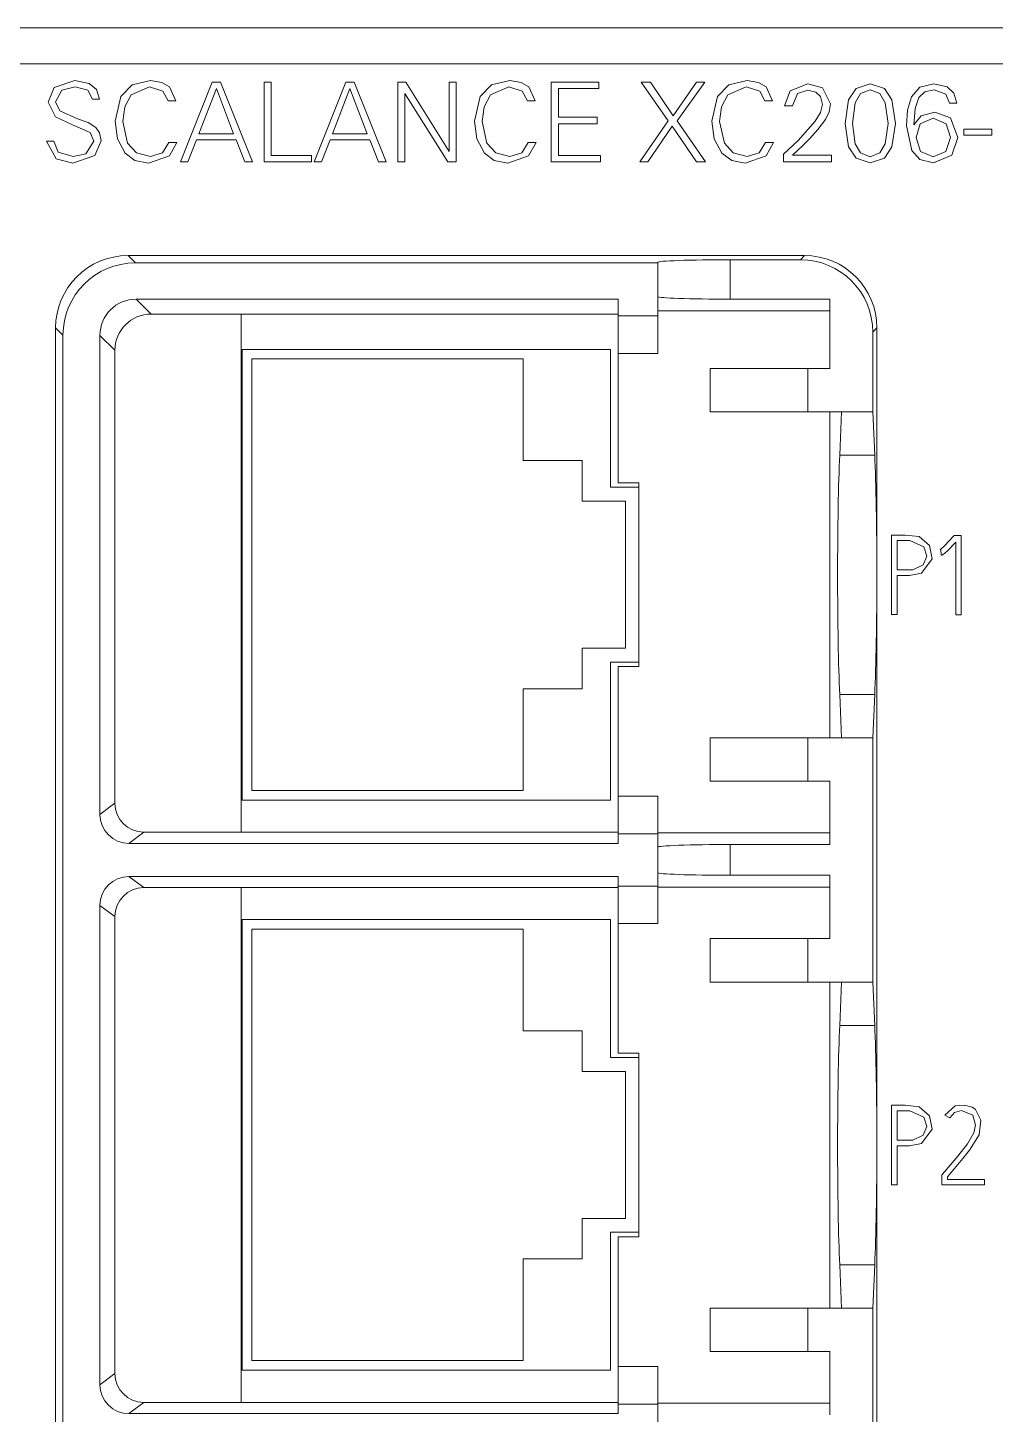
# Model space of a CAD drawing. Header units: millimetres. Extents: x 0 to 841, y 0 to 594.
# Drawn here: x 364.51 to 391.23, y 356.99 to 395.28 of the extents above; entities that cross this region are included whole.
import ezdxf

# ---------------------------------------------------------------- set-up
doc = ezdxf.new("R2010")
doc.units = ezdxf.units.MM
doc.layers.add('1', color=7, linetype='Continuous')
doc.layers.add('66', color=7, linetype='Continuous')

msp = doc.modelspace()

# ---------------------------------------------------------------- linework, layer by layer
at = {"layer": '1', "color": 7, "linetype": 'Continuous', "lineweight": 13}
for p, q in [((361.283678, 395.28336), (398.722642, 395.28336)), ((398.722642, 394.28336), (362.232642, 394.28336)), ((367.27917, 388.991091), (385.960137, 388.991091)), ((367.27917, 388.991091), (367.481711, 388.788551)), ((367.481711, 388.788551), (381.907158, 388.788551)), ((381.907158, 388.806118), (381.907158, 388.788551)), ((381.907158, 388.788551), (381.907158, 387.329982)), ((383.90711, 388.875957), (383.90711, 387.787178)), ((385.845004, 388.875957), (383.90711, 388.875957)), ((385.845004, 388.875957), (385.960137, 388.991091)), ((367.503504, 387.787781), (367.915674, 387.375611)), ((380.814042, 387.787781), (367.503504, 387.787781)), ((380.814042, 387.329982), (380.814042, 387.787676)), ((383.90711, 387.787178), (386.659438, 387.787178)), ((386.659438, 387.787178), (386.659438, 385.876982)), ((370.399163, 387.375611), (367.915674, 387.375611)), ((370.399163, 387.375611), (370.399163, 373.068209)), ((380.814042, 387.375611), (370.399163, 387.375611)), ((380.814042, 387.329982), (380.814042, 386.291027)), ((381.907158, 387.329982), (380.814042, 387.329982)), ((386.659438, 387.462415), (381.907158, 387.462415)), ((381.907158, 387.329982), (381.907158, 386.291027)), ((365.280389, 326.111645), (365.280389, 386.99231)), ((365.482929, 386.789769), (365.280389, 386.99231)), ((365.482929, 326.314185), (365.482929, 386.789769)), ((366.916283, 386.37622), (366.504113, 386.78839)), ((366.504113, 386.78839), (366.504113, 373.558679)), ((387.958919, 386.99231), (387.843785, 386.877176)), ((387.843785, 384.676982), (387.843785, 386.877176)), ((387.958919, 386.99231), (387.958919, 326.111645)), ((366.916283, 386.37622), (366.916283, 373.867752)), ((370.429163, 386.401746), (380.605163, 386.401746)), ((370.429163, 386.401746), (370.429163, 373.955746)), ((380.605163, 386.401746), (380.605163, 382.591746)), ((370.699163, 374.222446), (370.699163, 386.135046)), ((378.192163, 386.135046), (370.699163, 386.135046)), ((378.192163, 386.135046), (378.192163, 383.328346)), ((380.814042, 382.712415), (380.814042, 386.291027)), ((380.814042, 386.291027), (381.907158, 386.291027)), ((383.349997, 385.876982), (386.049997, 385.876982)), ((383.349997, 384.676982), (383.349997, 385.876982)), ((386.659438, 385.876982), (386.049997, 385.876982)), ((386.049997, 384.676982), (386.049997, 385.876982)), ((386.049997, 384.676982), (383.349997, 384.676982)), ((386.049997, 384.676982), (386.984201, 384.676982)), ((386.659438, 375.676982), (386.659438, 384.676982)), ((386.929781, 383.481188), (386.984201, 384.676982)), ((386.984201, 384.676982), (387.843785, 384.676982)), ((387.843785, 384.676982), (387.898205, 383.481188)), ((378.192163, 383.328346), (379.817763, 383.328346)), ((379.817763, 383.328346), (379.817763, 382.210746)), ((386.929781, 383.481188), (387.898205, 383.481188)), ((380.605163, 382.591746), (381.385421, 382.591746)), ((381.38543, 382.712415), (380.814042, 382.712415)), ((381.38543, 377.641548), (381.38543, 382.712415)), ((379.817763, 382.210746), (381.011563, 382.210746)), ((381.011563, 382.210746), (381.011563, 378.146746)), ((381.011563, 378.146746), (379.817763, 378.146746)), ((379.817763, 378.146746), (379.817763, 377.029146)), ((380.605163, 377.765746), (381.385421, 377.765746)), ((380.605163, 377.765746), (380.605163, 373.955746)), ((380.814042, 374.062936), (380.814042, 377.641548)), ((380.814042, 377.641548), (381.38543, 377.641548)), ((379.817763, 377.029146), (378.192163, 377.029146)), ((378.192163, 377.029146), (378.192163, 374.222446)), ((386.929781, 376.872775), (387.898205, 376.872775)), ((386.929781, 376.872775), (386.984201, 375.676982)), ((387.843785, 375.676982), (387.898205, 376.872775)), ((383.349997, 375.676982), (386.049997, 375.676982)), ((383.349997, 374.476982), (383.349997, 375.676982)), ((386.984201, 375.676982), (386.049997, 375.676982)), ((386.049997, 374.476982), (386.049997, 375.676982)), ((386.984201, 375.676982), (387.843785, 375.676982)), ((387.843785, 368.926982), (387.843785, 375.676982)), ((378.192163, 374.222446), (370.699163, 374.222446)), ((386.049997, 374.476982), (383.349997, 374.476982)), ((386.049997, 374.476982), (386.659438, 374.476982)), ((386.659438, 374.476982), (386.659438, 372.725714)), ((366.504113, 373.558679), (366.916283, 373.867752)), ((380.605163, 373.955746), (370.429163, 373.955746)), ((380.814042, 374.062936), (380.814042, 373.023981)), ((381.907158, 374.062936), (380.814042, 374.062936)), ((381.907158, 374.062936), (381.907158, 373.023981)), ((367.716039, 373.068209), (367.303869, 372.759136)), ((367.716039, 373.068209), (370.399163, 373.068209)), ((370.399163, 373.068209), (380.814042, 373.068209)), ((380.814042, 373.023981), (381.907158, 373.023981)), ((380.814042, 372.759215), (380.814042, 373.023981)), ((381.907158, 373.050477), (386.659438, 373.050477)), ((381.907158, 373.023981), (381.907158, 371.579982)), ((367.303869, 372.759136), (380.814042, 372.759136)), ((383.90711, 372.725714), (383.90711, 371.878241)), ((386.659438, 372.725714), (383.90711, 372.725714)), ((367.303869, 371.844818), (367.716039, 371.535746)), ((380.814042, 371.844818), (367.303869, 371.844818)), ((380.814042, 371.579982), (380.814042, 371.84474)), ((383.90711, 371.878241), (386.659438, 371.878241)), ((386.659438, 371.878241), (386.659438, 370.126982)), ((370.399163, 371.535746), (367.716039, 371.535746)), ((370.399163, 371.535746), (370.399163, 357.318209)), ((380.814042, 371.535746), (370.399163, 371.535746)), ((380.814042, 371.579982), (380.814042, 370.541027)), ((381.907158, 371.579982), (380.814042, 371.579982)), ((381.907158, 371.579982), (381.907158, 370.541027)), ((386.659438, 371.553478), (381.907158, 371.553478)), ((366.916283, 370.736203), (366.504113, 371.045275)), ((366.504113, 371.045275), (366.504113, 357.808679)), ((366.916283, 370.736203), (366.916283, 358.117752)), ((370.429163, 370.653746), (370.429163, 358.207746)), ((370.429163, 370.653746), (380.605163, 370.653746)), ((370.699163, 358.474446), (370.699163, 370.387046)), ((378.192163, 370.387046), (370.699163, 370.387046)), ((378.192163, 370.387046), (378.192163, 367.580346)), ((380.605163, 370.653746), (380.605163, 366.843746)), ((380.814042, 366.962415), (380.814042, 370.541027)), ((380.814042, 370.541027), (381.907158, 370.541027)), ((383.349997, 370.126982), (386.049997, 370.126982)), ((383.349997, 368.926982), (383.349997, 370.126982)), ((386.659438, 370.126982), (386.049997, 370.126982)), ((386.049997, 370.126982), (386.049997, 368.926982)), ((386.049997, 368.926982), (383.349997, 368.926982)), ((386.049997, 368.926982), (386.984201, 368.926982)), ((386.659438, 359.926982), (386.659438, 368.926982)), ((386.929781, 367.731188), (386.984201, 368.926982)), ((386.984201, 368.926982), (387.843785, 368.926982)), ((387.843785, 368.926982), (387.898205, 367.731188)), ((386.929781, 367.731188), (387.898205, 367.731188)), ((378.192163, 367.580346), (379.817763, 367.580346)), ((379.817763, 367.580346), (379.817763, 366.462746)), ((380.605163, 366.843746), (381.385421, 366.843746)), ((381.38543, 366.962415), (380.814042, 366.962415)), ((381.38543, 361.891548), (381.38543, 366.962415)), ((379.817763, 366.462746), (381.011563, 366.462746)), ((381.011563, 366.462746), (381.011563, 362.398746)), ((381.011563, 362.398746), (379.817763, 362.398746)), ((379.817763, 362.398746), (379.817763, 361.281146)), ((380.605163, 362.017746), (381.385421, 362.017746)), ((380.605163, 362.017746), (380.605163, 358.207746)), ((380.814042, 358.312936), (380.814042, 361.891548)), ((380.814042, 361.891548), (381.38543, 361.891548)), ((379.817763, 361.281146), (378.192163, 361.281146)), ((378.192163, 361.281146), (378.192163, 358.474446)), ((386.929781, 361.122775), (387.898205, 361.122775)), ((386.929781, 361.122775), (386.984201, 359.926982)), ((387.843785, 359.926982), (387.898205, 361.122775)), ((383.349997, 359.926982), (386.049997, 359.926982)), ((383.349997, 358.726982), (383.349997, 359.926982)), ((386.984201, 359.926982), (386.049997, 359.926982)), ((386.049997, 359.926982), (386.049997, 358.726982)), ((386.984201, 359.926982), (387.843785, 359.926982)), ((387.843785, 353.176982), (387.843785, 359.926982)), ((378.192163, 358.474446), (370.699163, 358.474446)), ((386.049997, 358.726982), (383.349997, 358.726982)), ((386.049997, 358.726982), (386.659438, 358.726982)), ((386.659438, 358.726982), (386.659438, 356.975714)), ((366.504113, 357.808679), (366.916283, 358.117752)), ((380.605163, 358.207746), (370.429163, 358.207746)), ((380.814042, 358.312936), (380.814042, 357.273981)), ((381.907158, 358.312936), (380.814042, 358.312936)), ((381.907158, 358.312936), (381.907158, 357.273981)), ((367.716039, 357.318209), (367.303869, 357.009136)), ((367.716039, 357.318209), (370.399163, 357.318209)), ((370.399163, 357.318209), (380.814042, 357.318209)), ((380.814042, 357.273981), (381.907158, 357.273981)), ((380.814042, 357.009215), (380.814042, 357.273981)), ((381.907158, 357.300477), (386.659438, 357.300477)), ((381.907158, 357.273981), (381.907158, 355.829982)), ((367.303869, 357.009136), (380.814042, 357.009136))]:
    msp.add_line(p, q, dxfattribs=at)
for centre, major_axis, ratio, start_param, end_param in [((367.281608, 386.989872), (-1.415937, 1.415937), 0.998783, 5.498396131, 7.067974483), ((367.484148, 386.787332), (-1.415937, 1.415937), 0.998783, 5.498396131, 7.067974483), ((383.90711, 388.806118), (1.999951, 0), 0.034921, 1.570796327, 3.141592654), ((385.842566, 386.874738), (1.415937, 1.415937), 0.998783, 5.498396131, 7.067974483), ((385.9577, 386.989872), (1.415937, 1.415937), 0.998783, 5.498396131, 7.067974483), ((367.504722, 386.787171), (-0.707969, 0.707969), 0.998783, 5.498396131, 7.067974483), ((383.90711, 387.857018), (1.999951, 0), 0.034921, 3.141592654, 4.71238898), ((367.916892, 386.375001), (-0.707969, 0.707969), 0.998783, 5.498396131, 7.067974483), ((387.018319, 380.176982), (0, 4.164861), 0.034921, 0.654498469, 2.487094184), ((387.809667, 380.176982), (0, 4.164861), 0.034921, 3.796091123, 5.628686838), ((367.71677, 373.868483), (-0.64065, -0.480402), 0.999049, 5.640226247, 7.210109012), ((367.304601, 373.55941), (-0.64065, -0.480402), 0.999049, 5.640226247, 7.210109012), ((383.90711, 372.655874), (1.999951, 0), 0.034921, 1.570796327, 3.141592654), ((367.304601, 371.044544), (-0.64065, 0.480402), 0.999049, 5.356261603, 6.926144367), ((383.90711, 371.948081), (1.999951, 0), 0.034921, 3.141592654, 4.71238898), ((367.71677, 370.735472), (-0.64065, 0.480402), 0.999049, 5.356261603, 6.926144367), ((387.018319, 364.426982), (0, 4.164861), 0.034921, 0.654498469, 2.487094184), ((387.809667, 364.426982), (0, 4.164861), 0.034921, 3.796091123, 5.628686838), ((367.71677, 358.118483), (-0.64065, -0.480402), 0.999049, 5.640226247, 7.210109012), ((367.304601, 357.80941), (-0.64065, -0.480402), 0.999049, 5.640226247, 7.210109012)]:
    msp.add_ellipse(centre, major_axis=major_axis, ratio=ratio, start_param=start_param, end_param=end_param, dxfattribs=at)
at = {"layer": '66', "color": 7, "linetype": 'Continuous', "lineweight": 13}
for p, q in [((369.602144, 393.784298), (368.729417, 391.58086)), ((369.837224, 393.784298), (369.602144, 393.784298)), ((370.716164, 391.58086), (369.837224, 393.784298)), ((371.233041, 393.784298), (371.037721, 393.784298)), ((371.037721, 393.784298), (371.037721, 391.58086)), ((371.233041, 391.757916), (371.233041, 393.784298)), ((373.290859, 393.784298), (372.418131, 391.58086)), ((373.525938, 393.784298), (373.290859, 393.784298)), ((374.404878, 391.58086), (373.525938, 393.784298)), ((374.946109, 393.784298), (374.726436, 393.784298)), ((374.726436, 393.784298), (374.726436, 391.58086)), ((376.14263, 391.864646), (374.946109, 393.784298)), ((376.33795, 393.784298), (376.14263, 393.784298)), ((376.14263, 393.784298), (376.14263, 391.864646)), ((376.33795, 391.58086), (376.33795, 393.784298)), ((380.276902, 393.784298), (378.967563, 393.784298)), ((378.967563, 393.784298), (378.967563, 391.58086)), ((380.276902, 393.607243), (380.276902, 393.784298)), ((381.709746, 393.784298), (381.450313, 393.784298)), ((381.450313, 393.784298), (382.195064, 392.713145)), ((382.332235, 392.853546), (381.709746, 393.784298)), ((382.979326, 393.784298), (382.332235, 392.853546)), ((382.43909, 392.713145), (383.201981, 393.784298)), ((383.201981, 393.784298), (382.979326, 393.784298)), ((366.295124, 393.311281), (366.496408, 393.311281)), ((368.386489, 393.268539), (368.600197, 393.268539)), ((369.232875, 392.349964), (369.718193, 393.607243)), ((369.718193, 393.607243), (370.194317, 392.349964)), ((372.92159, 392.349964), (373.406908, 393.607243)), ((373.406908, 393.607243), (373.883031, 392.349964)), ((374.921756, 391.58086), (374.921756, 393.466965)), ((374.921756, 393.466965), (376.105852, 391.58086)), ((378.307302, 393.268539), (378.521011, 393.268539)), ((379.162883, 392.810805), (379.162883, 393.607243)), ((379.162883, 393.607243), (380.276902, 393.607243)), ((384.863443, 393.268539), (385.077152, 393.268539)), ((385.401691, 393.125155), (385.624346, 393.125155)), ((389.959654, 393.198338), (390.164417, 393.198338)), ((380.234161, 392.810805), (379.162883, 392.810805)), ((379.162883, 391.757916), (379.162883, 392.633749)), ((379.162883, 392.633749), (380.234161, 392.633749)), ((380.234161, 392.633749), (380.234161, 392.810805)), ((382.195064, 392.713145), (381.410553, 391.58086)), ((381.636439, 391.58086), (382.3049, 392.563548)), ((382.3049, 392.563548), (382.973113, 391.58086)), ((383.226333, 391.58086), (382.43909, 392.713145)), ((365.226828, 392.151538), (365.025295, 392.151538)), ((368.62455, 392.114884), (368.407859, 392.114884)), ((368.933683, 391.58086), (369.168762, 392.185085)), ((369.168762, 392.185085), (370.264393, 392.185085)), ((370.194317, 392.349964), (369.232875, 392.349964)), ((370.264393, 392.185085), (370.502455, 391.58086)), ((372.622397, 391.58086), (372.857477, 392.185085)), ((372.857477, 392.185085), (373.953108, 392.185085)), ((373.883031, 392.349964), (372.92159, 392.349964)), ((373.953108, 392.185085), (374.191169, 391.58086)), ((378.545364, 392.114884), (378.328673, 392.114884)), ((385.101505, 392.114884), (384.884814, 392.114884)), ((390.360482, 392.478065), (390.360482, 392.316416)), ((391.129586, 392.478065), (390.360482, 392.478065)), ((390.360482, 392.316416), (391.129586, 392.316416)), ((391.129586, 392.316416), (391.129586, 392.478065)), ((372.34383, 391.757916), (371.233041, 391.757916)), ((372.34383, 391.58086), (372.34383, 391.757916)), ((380.322626, 391.757916), (379.162883, 391.757916)), ((380.322626, 391.58086), (380.322626, 391.757916)), ((385.38032, 391.788357), (385.38032, 391.58086)), ((386.7078, 391.766986), (385.627328, 391.766986)), ((386.7078, 391.58086), (386.7078, 391.766986)), ((368.729417, 391.58086), (368.933683, 391.58086)), ((370.502455, 391.58086), (370.716164, 391.58086)), ((371.037721, 391.58086), (372.34383, 391.58086)), ((372.418131, 391.58086), (372.622397, 391.58086)), ((374.191169, 391.58086), (374.404878, 391.58086)), ((374.726436, 391.58086), (374.921756, 391.58086)), ((376.105852, 391.58086), (376.33795, 391.58086)), ((378.967563, 391.58086), (380.322626, 391.58086)), ((381.410553, 391.58086), (381.636439, 391.58086)), ((382.973113, 391.58086), (383.226333, 391.58086)), ((385.38032, 391.58086), (386.7078, 391.58086)), ((388.358785, 381.274482), (388.358785, 379.074482)), ((388.514332, 381.118935), (388.865205, 381.118935)), ((388.514332, 380.310361), (388.514332, 381.118935)), ((390.094828, 381.262413), (390.073373, 381.23783)), ((390.287026, 381.262413), (390.094828, 381.262413)), ((390.134608, 381.073344), (390.134608, 379.071353)), ((390.287026, 379.071353), (390.287026, 381.262413)), ((389.707302, 380.86863), (389.725628, 380.874888)), ((389.725628, 380.874888), (389.735014, 380.719341)), ((388.514332, 379.074482), (388.514332, 380.154815)), ((388.358785, 379.074482), (388.514332, 379.074482)), ((390.134608, 379.071353), (390.287026, 379.071353)), ((388.358785, 365.524482), (388.358785, 363.324482)), ((388.514332, 364.560361), (388.514332, 365.368935)), ((388.514332, 365.368935), (388.865205, 365.368935)), ((389.835583, 365.252722), (389.972804, 365.182547)), ((388.514332, 363.324482), (388.514332, 364.404815)), ((389.771219, 363.626635), (389.752893, 363.60518)), ((389.752893, 363.60518), (389.752893, 363.324482)), ((389.905758, 363.476899), (389.905758, 363.550203)), ((390.924856, 363.476899), (389.905758, 363.476899)), ((390.924856, 363.324482), (390.924856, 363.476899)), ((388.358785, 363.324482), (388.514332, 363.324482)), ((389.752893, 363.324482), (390.924856, 363.324482))]:
    msp.add_line(p, q, dxfattribs=at)
for points in [[(365.806575, 393.82704), (365.243542, 393.636628), (365.077232, 393.231886)], [(365.278764, 393.24108), (365.448113, 393.555626), (365.819, 393.649985)], [(366.496408, 393.311281), (366.411108, 393.58005), (366.210565, 393.742411), (365.806575, 393.82704)], [(365.819, 393.649985), (366.165718, 393.556403), (366.295124, 393.311281)], [(367.901419, 393.82704), (367.390974, 393.702126), (367.082484, 393.384728), (366.921589, 392.70395)], [(367.135298, 392.697862), (367.191753, 393.103237), (367.362976, 393.425942), (367.870605, 393.649985)], [(367.870605, 393.649985), (368.243939, 393.532754), (368.386489, 393.268539)], [(368.600197, 393.268539), (368.421933, 393.6509), (368.214708, 393.774758), (367.901419, 393.82704)], [(377.821984, 393.82704), (377.311694, 393.702126), (377.003276, 393.384728), (376.842402, 392.70395)], [(377.056111, 392.697862), (377.112572, 393.103237), (377.283832, 393.425942), (377.791667, 393.649985)], [(377.791667, 393.649985), (378.164589, 393.532754), (378.307302, 393.268539)], [(378.521011, 393.268539), (378.3426, 393.6509), (378.135303, 393.774758), (377.821984, 393.82704)], [(384.378125, 393.82704), (383.86768, 393.702126), (383.559189, 393.384728), (383.398294, 392.70395)], [(383.612003, 392.697862), (383.668465, 393.103237), (383.839725, 393.425942), (384.347559, 393.649985)], [(384.347559, 393.649985), (384.720709, 393.532754), (384.863443, 393.268539)], [(385.077152, 393.268539), (384.898741, 393.6509), (384.691444, 393.774758), (384.378125, 393.82704)], [(386.054745, 393.738575), (385.559041, 393.543669), (385.401691, 393.125155)], [(386.680465, 393.183056), (386.455574, 393.626715), (386.054745, 393.738575)], [(388.469656, 392.642944), (388.373549, 393.292613), (388.165843, 393.605577), (387.773859, 393.738575), (387.381876, 393.605577), (387.17417, 393.292613), (387.078063, 392.642944)], [(389.529503, 393.738575), (389.138851, 393.637711), (388.910089, 393.373468), (388.802609, 393.003364), (388.775806, 392.584919)], [(390.164417, 393.198338), (390.08301, 393.478445), (389.901584, 393.64887), (389.529503, 393.738575)], [(385.624346, 393.125155), (385.766638, 393.464033), (386.051763, 393.558537)], [(386.051763, 393.558537), (386.272878, 393.507496), (386.398181, 393.385751), (386.457562, 393.164791)], [(387.282329, 392.642944), (387.360917, 393.21053), (387.508983, 393.462599), (387.773859, 393.567607), (388.038592, 393.462599), (388.186585, 393.21053), (388.265141, 392.642944)], [(388.980072, 392.60629), (389.018038, 393.055172), (389.116063, 393.352439), (389.285003, 393.51696), (389.535715, 393.567607)], [(389.535715, 393.567607), (389.856546, 393.448444), (389.959654, 393.198338)], [(365.077232, 393.231886), (365.273675, 392.825369), (365.742462, 392.60629)], [(365.883113, 392.771045), (365.393772, 392.991792), (365.278764, 393.24108)], [(386.457562, 393.164791), (386.403429, 392.942788), (386.250065, 392.700844)], [(386.329337, 392.471977), (386.534691, 392.75253), (386.639563, 392.957937), (386.680465, 393.183056)], [(389.554104, 392.954188), (389.177862, 392.848859), (388.980072, 392.60629)], [(390.191752, 392.255286), (389.988837, 392.792411), (389.554104, 392.954188)], [(365.742462, 392.60629), (366.230605, 392.3936), (366.334635, 392.148556)], [(366.386571, 392.530001), (366.177141, 392.663185), (365.883113, 392.771045)], [(366.536167, 392.157626), (366.488397, 392.384925), (366.386571, 392.530001)], [(366.921589, 392.70395), (366.988387, 392.215573), (367.197642, 391.822521), (367.47065, 391.621152), (367.846252, 391.547313)], [(367.901419, 391.724244), (367.512905, 391.828308), (367.269017, 392.09736), (367.135298, 392.697862)], [(376.842402, 392.70395), (376.909248, 392.215573), (377.118602, 391.822521), (377.391681, 391.621152), (377.767314, 391.547313)], [(377.821984, 391.724244), (377.433626, 391.828308), (377.189809, 392.09736), (377.056111, 392.697862)], [(383.398294, 392.70395), (383.465141, 392.215573), (383.674494, 391.822521), (383.947574, 391.621152), (384.323207, 391.547313)], [(384.378125, 391.724244), (383.989719, 391.828308), (383.745803, 392.09736), (383.612003, 392.697862)], [(386.250065, 392.700844), (385.785844, 392.168947), (385.38032, 391.788357)], [(387.078063, 392.642944), (387.17417, 391.994766), (387.381876, 391.682826), (387.773859, 391.550295), (388.165843, 391.682826), (388.373549, 391.994766), (388.469656, 392.642944)], [(388.265141, 392.642944), (388.186585, 392.076802), (388.038592, 391.825787), (387.773859, 391.721262), (387.508983, 391.825787), (387.360917, 392.076802), (387.282329, 392.642944)], [(388.775806, 392.584919), (388.919935, 391.890226), (389.146504, 391.645437), (389.517326, 391.550295)], [(389.514344, 391.721262), (389.162967, 391.868109), (389.038221, 392.255286), (389.154953, 392.632631), (389.514344, 392.783346)], [(389.514344, 392.783346), (389.870909, 392.632631), (389.987237, 392.255286), (389.862895, 391.868109), (389.514344, 391.721262)], [(365.025295, 392.151538), (365.297251, 391.65835), (365.751657, 391.547313)], [(365.763833, 391.724244), (365.353961, 391.848557), (365.226828, 392.151538)], [(365.751657, 391.547313), (366.367017, 391.756795), (366.536167, 392.157626)], [(366.334635, 392.148556), (366.114348, 391.803104), (365.763833, 391.724244)], [(367.846252, 391.547313), (368.421028, 391.746504), (368.62455, 392.114884)], [(368.407859, 392.114884), (368.234217, 391.830989), (367.901419, 391.724244)], [(377.767314, 391.547313), (378.341965, 391.746504), (378.545364, 392.114884)], [(378.328673, 392.114884), (378.154906, 391.830989), (377.821984, 391.724244)], [(384.323207, 391.547313), (384.897982, 391.746504), (385.101505, 392.114884)], [(384.884814, 392.114884), (384.710944, 391.830989), (384.378125, 391.724244)], [(385.627328, 391.766986), (385.908978, 392.032866), (386.101269, 392.220837), (386.329337, 392.471977)], [(389.517326, 391.550295), (390.027129, 391.766323), (390.191752, 392.255286)], [(388.514332, 380.154815), (388.855193, 380.154835), (389.186818, 380.222416), (389.481917, 380.617119), (389.410533, 380.987846), (389.120793, 381.229744), (388.742254, 381.274237), (388.358785, 381.274482)], [(388.865205, 381.118935), (389.252223, 380.943338), (389.332339, 380.688655), (389.233591, 380.446786), (388.945386, 380.314365), (388.514332, 380.310361)], [(390.073373, 381.23783), (389.827404, 380.97458), (389.707302, 380.86863)], [(389.76675, 380.725152), (389.831293, 380.768277), (389.914581, 380.844513), (390.134608, 381.073344)], [(389.735014, 380.719341), (389.751739, 380.721275), (389.76675, 380.725152)], [(388.514332, 364.404815), (388.855193, 364.404835), (389.186818, 364.472416), (389.481917, 364.867119), (389.410533, 365.237846), (389.120793, 365.479744), (388.742254, 365.524237), (388.358785, 365.524482)], [(388.865205, 365.368935), (389.252223, 365.193338), (389.332339, 364.938655), (389.233591, 364.696786), (388.945386, 364.564365), (388.514332, 364.560361)], [(390.587839, 365.472633), (390.378089, 365.533158), (390.119238, 365.509327), (389.835583, 365.252722)], [(389.972804, 365.182547), (390.10263, 365.330593), (390.290902, 365.384003), (390.610634, 365.252722)], [(390.67768, 365.410057), (390.631075, 365.447105), (390.587839, 365.472633)], [(390.781378, 364.70965), (390.825694, 365.111731), (390.67768, 365.410057)], [(390.610634, 365.252722), (390.67713, 364.978344), (390.634771, 364.761499)], [(390.634771, 364.761499), (390.463482, 364.464126), (390.196037, 364.122591), (389.771219, 363.626635)], [(389.905758, 363.550203), (390.101463, 363.780924), (390.331263, 364.05301), (390.516993, 364.282684), (390.781378, 364.70965)]]:
    msp.add_lwpolyline(points, dxfattribs=at)

doc.saveas('drawing.dxf')
